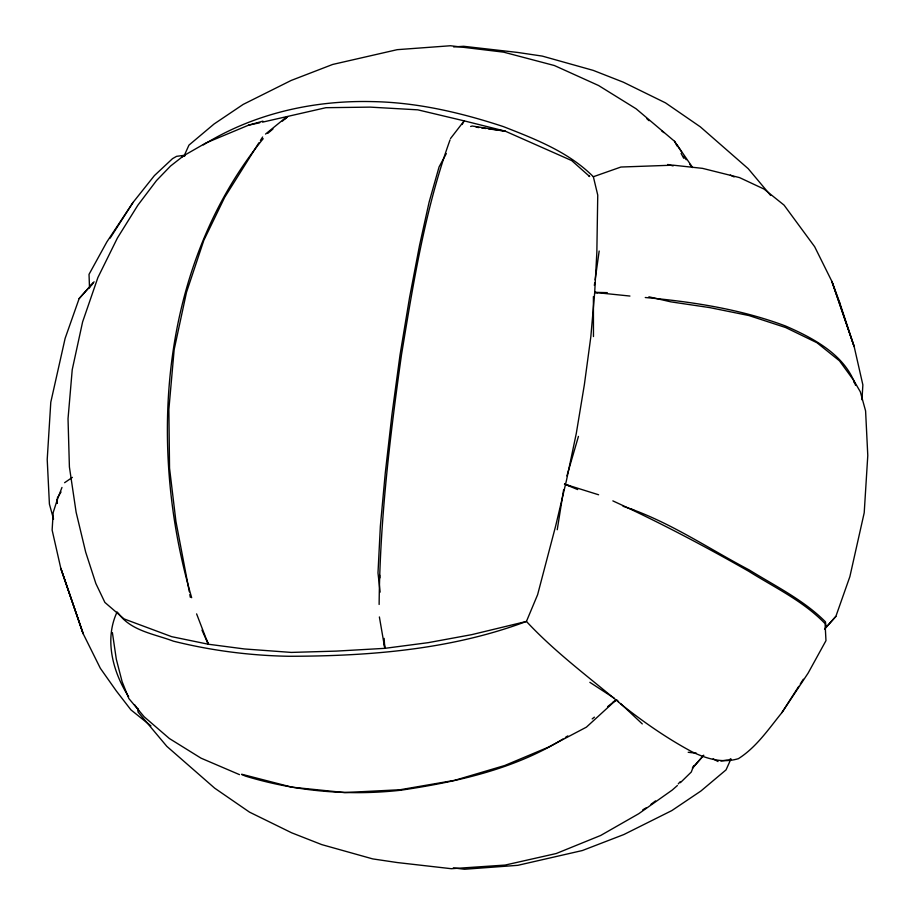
<?xml version="1.0" encoding="UTF-8"?>
<svg xmlns="http://www.w3.org/2000/svg" width="915" height="915" viewBox="0 0 915 915"><rect width="100%" height="100%" fill="white"/><g stroke="black" fill="none" stroke-linecap="round" stroke-linejoin="round"><path stroke-width="1.37" d="M379.13 604.46C379.839 520.829 389.824 437.622 401.468 354.906C413.454 282.438 425.052 209.261 450.043 139.881M861.964 399.798L862.868 384.918L854.175 346.636L831.872 281.374L814.647 246.695L784.075 205.132L764.071 189.085L739.56 177.613L702.514 168.36L673.097 165.169L620.919 167.033L593.355 176.732C568.501 151.879 535.469 139.194 503.376 126.602C460.897 112.625 417.011 102.331 372.119 101.599C313.342 100.17 253.512 113.689 203.313 144.913M57.039 503.147L57.439 497.76L61.042 491.996M57.062 503.387L57.393 499.373L61.968 487.443M594.35 285.423L594.739 282.666M595.127 279.91L599.176 251.019M557.235 529.728L563.64 489.639M566.911 475.937L578.44 436.409M117.143 611.883C104.081 639.539 112.877 672.09 128.626 696.67M57.393 499.373L53.196 512.503L52.132 530.082L60.813 568.364L83.128 633.626L100.353 668.305L116.308 690.939L130.925 709.868L150.929 725.915M93.158 282.849L79.148 298.576L65.125 338.367L50.794 402.211L47.214 459.49L49.41 504.096L53.55 519.114M835.852 616.424L824.587 629.04L835.852 616.424L849.875 576.633L864.206 512.789L867.786 455.51L865.59 410.904L860.317 391.792L853.661 380.285L839.467 360.819L816.981 342.748L785.608 327.524L748.916 315.549L709.834 307.623L670.867 301.859L648.895 296.803M693.719 765.603L691.305 772.008L680.394 782.68M184.109 155.87L188.959 145.119L214.076 123.994L243.173 104.413L291.142 80.463L332.648 64.462L397.213 49.673L450.466 45.75L503.639 52.155L554.433 65.548L598.582 85.518L636.085 108.771L674.549 141.299L681.538 151.81M730.891 759.13L726.041 769.881L700.924 791.006L671.827 810.587L623.858 834.537L582.352 850.538L517.787 865.327L464.534 869.25L453.337 867.9M446.303 153.606L439.074 166.919L429.135 202.066L419.539 245.414L409.565 297.535L400.049 354.826L391.94 414.655L385.261 473.181L380.365 526.159L377.987 572.893L380.137 592.142M462.178 124.497L464.168 120.86L505.16 131.131L571.703 160.583L589.672 176.549L588.803 175.794M184.67 155.253L176.584 156.339L172.523 158.65L154.383 175.623L133.052 202.421L106.872 241.903L89.03 274.34L89.453 286.303L92.518 284.393M262.914 121.146L248.64 125.149L205.944 142.957L183.801 155.653L170.545 166.038L156.499 180.575L137.891 205.177L117.406 238.014L97.894 277.554L82.602 321.931L72.228 369.694L68.03 418.727L69.403 466.936L76.128 512.274L85.678 552.122L95.858 583.53L104.882 602.425L124.074 618.929L171.677 636.668L208.254 644.217L244.465 648.964L291.29 652.418L336.354 651.103L384.792 648.346L428.197 642.662L471.797 634.633L526.434 621.434C555.233 652.441 589.546 677.569 621.788 704.825C643.908 722.312 667.126 738.439 691.992 751.798C706.517 758.729 722.45 763.545 738.416 758.661C756.453 747.223 768.692 728.912 781.948 712.579L808.128 673.097L825.971 640.66L825.09 623.664C803.576 601.224 774.753 587.602 748.71 571.269C704.378 545.992 659.223 522.202 612.856 500.882M110.132 238.14L133.052 202.421M781.948 712.579L798.761 686.364M800.282 683.997L803.347 679.227M258.899 142.786L224.701 197.297L203.805 240.382L186.488 292.331L174.17 349.553L168.863 409.451L169.538 468.148L175.932 521.39L189.336 591.811M260.386 140.475L262.616 137.01M450.489 138.554L464.168 120.86L417.8 109.834L370.22 107.124L325.912 107.695L262.571 122.141M263.2 138.68C160.205 265.27 146.983 445.239 191.67 597.712M88.961 288.282L90.699 286.132M692.895 767.822L703.761 755.218L692.403 767.982M94.096 281.797L79.148 298.576M678.244 783.915L680.131 781.787M677.386 785.528L672.25 790.045L638.75 813.71L600.709 835.452L556.24 853.523L505.172 865.064L451.392 868.712L397.27 862.548L372.76 858.911L321.76 844.614L291.611 832.787L249.486 812.12L214.693 788.17L166.805 746.331L138.062 712.064L137.879 708.473M267.718 133.396L272.956 129.004M282.392 121.123L287.63 116.743L284.313 119.339M265.544 134.07L286.246 117.212M592.199 718.893L594.407 717.143M607.64 706.643L616.458 699.643L618.517 701.588M613.039 702.205L616.458 699.643L586.401 727.15L548.485 747.132L504.714 765.512L454.744 780.312L400.152 789.725L344.669 792.562L291.988 787.197L241.857 774.273M651 804.296L655.54 800.899M64.599 482.708L72.377 477.367M562.988 738.977C514.31 769.218 456.722 781.959 400.61 790.251C348.466 796.039 295.682 791.395 245.46 776.114L241.571 774.445M565.39 737.433L567.792 735.9M642.776 809.809L646.459 807.693M182.188 156.797L185.185 155.619M728.809 759.782L730.811 758.993M470.642 126.453L472.266 126.041L505.16 131.131L488.599 128.889M248.64 125.149L259.78 122.747M720.894 761.006L727.494 759.988M453.703 46.951L463.608 46.288L517.73 52.452L542.24 56.09L593.24 70.386L623.389 82.213L665.514 102.88L700.307 126.83L748.196 168.669L770.647 195.444M594.784 292.331L607.32 292.651M645.269 297.512C692.872 301.836 740.693 309.156 785.608 326.037C813.435 338.173 845.14 354.826 855.548 385.295M629.943 296.048L594.796 292.445L597.529 292.8M688.194 752.29L696.429 753.228M476.166 127.196L478.934 127.574M481.69 127.951L485.831 128.512M667.778 164.448L673.12 165.912M623.058 506.281C667.961 520.784 707.57 548.039 749.133 569.896C775.188 586.046 803.633 599.92 825.456 621.845L826.039 626.718M577.685 489.571L564.521 484.115L598.616 494.775M564.521 484.115L569.862 486.002M631.339 509.117L633.901 510.135M239.513 774.639L201.014 758.158L169.389 738.531L144.204 716.822L128.855 698.545L122.107 681.652L116.319 659.258L112.385 632.574M730.342 175.04L734.139 176.938M713.162 758.855L718.023 761.543M589.855 682.327L614.137 698.145M661.682 130.856L663.821 132.595M646.928 118.813L649.055 120.7M620.587 703.532L642.284 723.914M118.046 612.867C130.582 630.893 154.178 633.889 173.358 641.152C211.102 650.565 249.772 655.563 288.648 656.272C368.756 656.192 450.855 649.776 526.434 621.434L537.62 594.681L555.691 525.839L566.408 480.638L576.324 433.241L584.376 384.609L590.815 336.892L594.67 292.823L596.843 252.368L597.747 195.101L593.355 176.732M683.642 156.351L686.261 159.736M689.738 164.254L691.477 166.519M134.482 704.619L138.668 710.292M676.917 144.73L692.678 167.594M674.549 141.299L677.169 146.137M681.08 153.4L683.699 158.238M201.975 630.126L208.254 644.217L206.996 640.248M196.611 613.885L208.254 644.217M853.661 380.285L854.358 382.882M189.828 594.567L190.309 597.323M379.382 616.95L384.792 648.346L384.14 638.384M384.369 644.24L384.792 648.346M379.702 575.146L379.805 577.937M593.4 296.586L593.469 336.56M839.627 302.362L831.872 281.374L854.175 346.636L839.627 302.362M83.128 633.626L60.813 568.364L83.128 633.626"/></g></svg>
